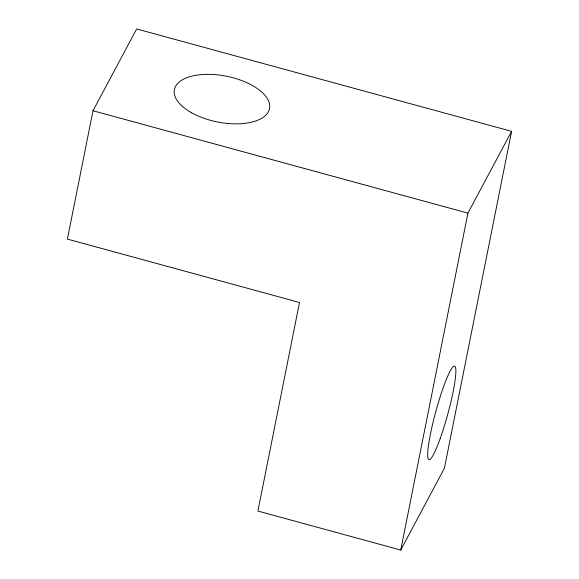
<?xml version="1.0" encoding="UTF-8"?>
<svg xmlns="http://www.w3.org/2000/svg" width="579" height="579" viewBox="0 0 579 579"><rect width="100%" height="100%" fill="white"/><g stroke="black" fill="none" stroke-linecap="round" stroke-linejoin="round"><path stroke-width="0.87" d="M92.995 110.741L67.403 239.091L299.502 302.477L257.901 511.04L400.733 550.05L444.404 468.259L511.597 131.346L136.666 28.95L92.995 110.741L467.926 213.13L511.597 131.346M400.733 550.05L467.926 213.13M440.243 438.383A48.506 6.116 -74.7 0 0 454.653 366.138A48.506 6.116 -74.7 0 0 430.414 434.156A48.506 6.116 -74.7 0 0 440.243 438.383M191.555 112.739A48.506 23.319 11.3 0 0 269.09 110.169A48.506 23.319 11.3 0 0 205.227 74.387A48.506 23.319 11.3 0 0 191.555 112.739"/></g></svg>
